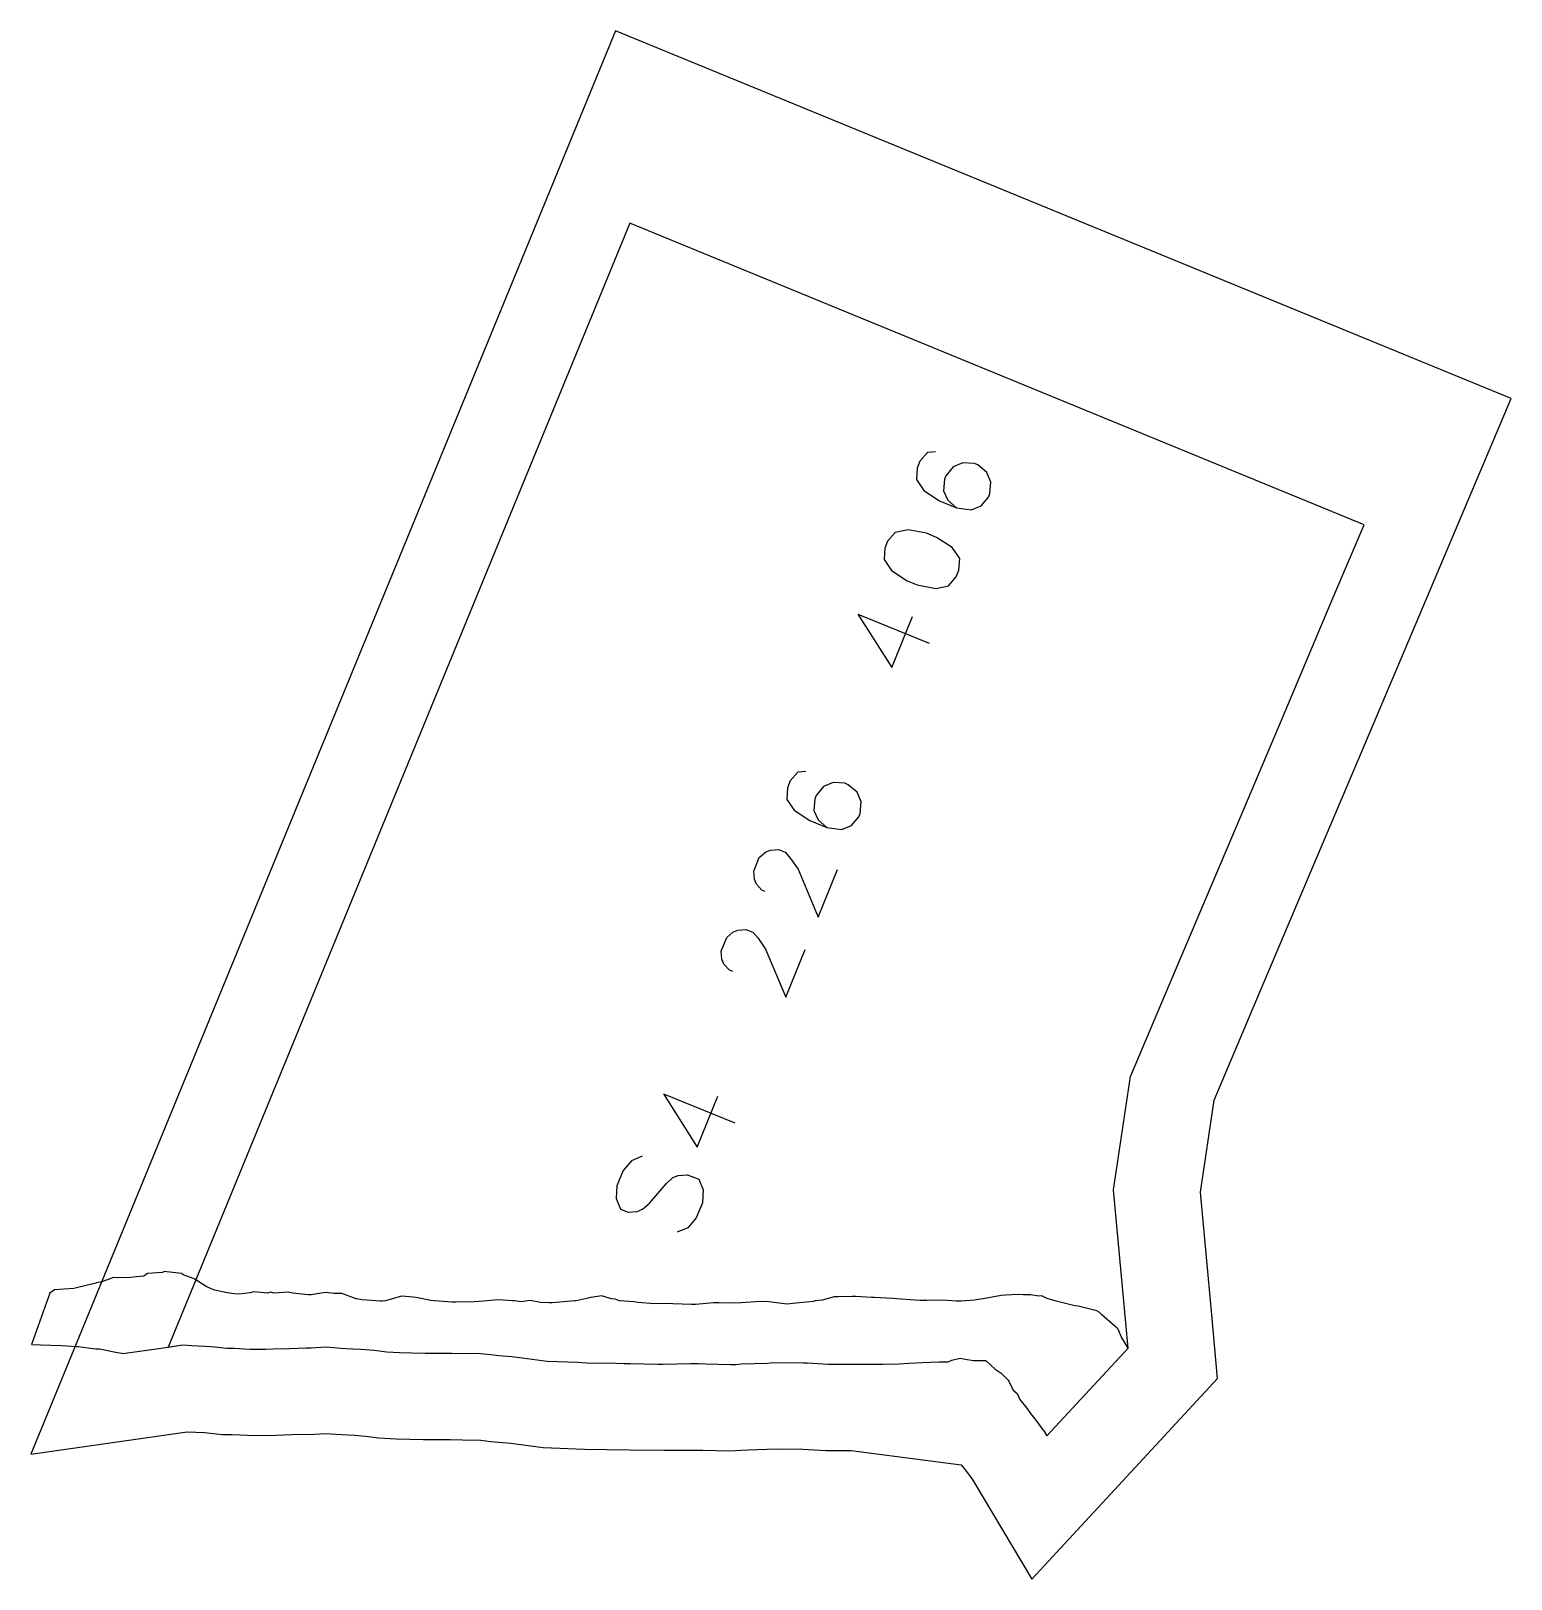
# Model space of a CAD drawing. Extents: x 477990 to 478162, y 6771687 to 6771866.
import ezdxf

# ---------------------------------------------------------------- set-up
doc = ezdxf.new("R2010")
doc.units = 0

msp = doc.modelspace()

# ---------------------------------------------------------------- linework, layer by layer
at = {"layer": 'CLUP_S4_226_406-405', "color": 4}
for p, q in [((478085.95, 6771798.577, 226), (478094.228, 6771795.22, 226)), ((478063.405, 6771742.974, 226), (478071.683, 6771739.617, 226))]:
    msp.add_line(p, q, dxfattribs=at)
at = {"layer": 'CLUP_S4_226_406-405', "color": 2}
msp.add_polyline3d([(478057.85, 6771866.214, 226), (477990.097, 6771701.212, 226), (478008.186, 6771703.805, 226), (478010.204, 6771703.718, 226), (478012.292, 6771703.476, 226), (478013.43, 6771703.482, 226), (478015.206, 6771703.397, 226), (478017.468, 6771703.384, 226), (478018.487, 6771703.425, 226), (478020.326, 6771703.47, 226), (478022.973, 6771703.538, 226), (478024.188, 6771703.611, 226), (478026.12, 6771703.472, 226), (478027.65, 6771703.4, 226), (478028.868, 6771703.299, 226), (478030.437, 6771703.113, 226), (478032.413, 6771702.986, 226), (478034.002, 6771702.954, 226), (478035.616, 6771702.915, 226), (478037.176, 6771702.898, 226), (478038.699, 6771702.908, 226), (478040.124, 6771702.86, 226), (478042.226, 6771702.813, 226), (478043.39, 6771702.674, 226), (478045.71, 6771702.461, 226), (478049.457, 6771701.992, 226), (478054.252, 6771701.802, 226), (478059.457, 6771701.71, 226), (478063.551, 6771701.655, 226), (478067.975, 6771701.676, 226), (478071.031, 6771701.607, 226), (478073.194, 6771701.694, 226), (478076.555, 6771701.823, 226), (478079.578, 6771701.797, 226), (478082.241, 6771701.644, 226), (478085.176, 6771701.641, 226), (478097.908, 6771699.975, 226), (478098.644, 6771699.057, 226), (478099.277, 6771698.199, 226), (478106.107, 6771686.727, 226), (478127.643, 6771709.974, 226), (478126.966, 6771717.349, 226), (478125.661, 6771731.572, 226), (478127.268, 6771742.246, 226), (478132.641, 6771754.953, 226), (478138.505, 6771768.821, 226), (478144.37, 6771782.689, 226), (478150.234, 6771796.557, 226), (478161.664, 6771823.586, 226)], close=True, dxfattribs=at)
at = {"layer": 'CLUP_S4_226_406-405', "color": 4}
for points in [[(478059.504, 6771843.915, 226), (478006.002, 6771713.618, 226), (478007.689, 6771713.863, 226), (478008.745, 6771713.79, 226), (478010.996, 6771713.693, 226), (478012.843, 6771713.479, 226), (478013.644, 6771713.483, 226), (478015.472, 6771713.395, 226), (478017.294, 6771713.385, 226), (478018.166, 6771713.421, 226), (478020.07, 6771713.466, 226), (478022, 6771713.519, 226), (478022.564, 6771713.531, 226), (478024.33, 6771713.637, 226), (478026, 6771713.489, 226), (478026.596, 6771713.461, 226), (478028.299, 6771713.381, 226), (478029.87, 6771713.25, 226), (478031.348, 6771713.075, 226), (478032.835, 6771712.979, 226), (478034.223, 6771712.952, 226), (478035.791, 6771712.913, 226), (478037.197, 6771712.898, 226), (478038.833, 6771712.909, 226), (478040.119, 6771712.866, 226), (478041.809, 6771712.924, 226), (478043.38, 6771712.747, 226), (478044.317, 6771712.635, 226), (478045.838, 6771712.533, 226), (478047.04, 6771712.372, 226), (478049.928, 6771711.983, 226), (478049.949, 6771711.981, 226), (478049.965, 6771711.98, 226), (478053.465, 6771711.856, 226), (478053.943, 6771711.821, 226), (478054.515, 6771711.799, 226), (478057.915, 6771711.751, 226), (478058.845, 6771711.718, 226), (478059.606, 6771711.709, 226), (478062.77, 6771711.655, 226), (478063.077, 6771711.648, 226), (478063.363, 6771711.654, 226), (478066.539, 6771711.711, 226), (478067.424, 6771711.716, 226), (478068.336, 6771711.67, 226), (478071.172, 6771711.606, 226), (478071.831, 6771711.602, 226), (478072.441, 6771711.677, 226), (478075.459, 6771711.763, 226), (478076.059, 6771711.826, 226), (478079.64, 6771711.807, 226), (478079.806, 6771711.798, 226), (478080.106, 6771711.784, 226), (478082.533, 6771711.644, 226), (478084.447, 6771711.642, 226), (478084.912, 6771711.646, 226), (478085.228, 6771711.641, 226), (478087.884, 6771711.655, 226), (478088.213, 6771711.658, 226), (478088.827, 6771711.648, 226), (478090.736, 6771711.688, 226), (478091.913, 6771711.768, 226), (478093.396, 6771711.842, 226), (478095.347, 6771711.906, 226), (478096.021, 6771711.914, 226), (478096.413, 6771711.923, 226), (478096.857, 6771712.096, 226), (478097.819, 6771712.333, 226), (478098.376, 6771712.238, 226), (478099.37, 6771712.074, 226), (478100.73, 6771712.071, 226), (478100.856, 6771711.974, 226), (478101.881, 6771711.079, 226), (478102.558, 6771710.577, 226), (478103.365, 6771709.792, 226), (478103.448, 6771709.686, 226), (478103.954, 6771708.634, 226), (478104.399, 6771708.227, 226), (478104.732, 6771707.557, 226), (478105.536, 6771706.547, 226), (478105.964, 6771705.913, 226), (478106.572, 6771705.156, 226), (478107.401, 6771704.032, 226), (478107.476, 6771703.975, 226), (478107.859, 6771703.333, 226), (478117.277, 6771713.499, 226), (478117.008, 6771716.435, 226), (478115.592, 6771731.864, 226), (478117.567, 6771744.981, 226), (478123.431, 6771758.848, 226), (478129.295, 6771772.716, 226), (478135.16, 6771786.584, 226), (478141.024, 6771800.452, 226), (478144.623, 6771808.963, 226)], [(478089.068, 6771806.267, 226), (478088.982, 6771804.925, 226), (478089.845, 6771803.657, 226), (478091.657, 6771802.463, 226), (478092.839, 6771801.984, 226), (478094.97, 6771801.579, 226), (478096.473, 6771801.887, 226), (478097.346, 6771802.91, 226), (478097.666, 6771803.699, 226), (478097.752, 6771805.041, 226), (478096.888, 6771806.31, 226), (478095.077, 6771807.503, 226), (478093.894, 6771807.982, 226), (478091.763, 6771808.387, 226), (478090.261, 6771808.078, 226), (478089.388, 6771807.055, 226)]]:
    msp.add_polyline3d(points, close=True, dxfattribs=at)
for points in [[(478094.967, 6771817.42, 226), (478094.019, 6771817.345, 226), (478093.145, 6771816.323, 226), (478092.826, 6771815.534, 226), (478092.74, 6771814.192, 226), (478093.603, 6771812.924, 226), (478095.414, 6771811.731, 226), (478097.385, 6771810.931, 226), (478099.122, 6771810.686, 226), (478100.231, 6771811.155, 226), (478101.104, 6771812.177, 226), (478101.264, 6771812.572, 226), (478101.35, 6771813.914, 226), (478100.881, 6771815.023, 226), (478099.858, 6771815.896, 226), (478099.463, 6771816.056, 226), (478098.121, 6771816.142, 226), (478097.013, 6771815.673, 226), (478096.139, 6771814.65, 226), (478095.979, 6771814.255, 226), (478095.894, 6771812.913, 226), (478096.363, 6771811.805, 226), (478097.385, 6771810.931, 226)], [(478085.95, 6771798.577, 226), (478089.87, 6771792.397, 226), (478092.268, 6771798.31, 226)], [(478079.937, 6771780.352, 226), (478078.988, 6771780.277, 226), (478078.115, 6771779.254, 226), (478077.795, 6771778.465, 226), (478077.71, 6771777.123, 226), (478078.573, 6771775.855, 226), (478080.384, 6771774.662, 226), (478082.355, 6771773.863, 226), (478084.092, 6771773.617, 226), (478085.2, 6771774.086, 226), (478086.074, 6771775.109, 226), (478086.234, 6771775.503, 226), (478086.319, 6771776.846, 226), (478085.851, 6771777.954, 226), (478084.828, 6771778.827, 226), (478084.433, 6771778.987, 226), (478083.091, 6771779.073, 226), (478081.982, 6771778.604, 226), (478081.109, 6771777.581, 226), (478080.949, 6771777.187, 226), (478080.863, 6771775.844, 226), (478081.332, 6771774.736, 226), (478082.355, 6771773.863, 226)], [(478075.21, 6771766.428, 226), (478074.815, 6771766.588, 226), (478074.187, 6771767.302, 226), (478073.952, 6771767.856, 226), (478073.878, 6771768.804, 226), (478074.518, 6771770.382, 226), (478075.231, 6771771.01, 226), (478075.786, 6771771.244, 226), (478076.733, 6771771.319, 226), (478077.522, 6771770.999, 226), (478078.151, 6771770.285, 226), (478079.014, 6771769.017, 226), (478081.357, 6771763.476, 226), (478083.595, 6771768.995, 226)], [(478071.452, 6771757.161, 226), (478071.057, 6771757.321, 226), (478070.43, 6771758.035, 226), (478070.195, 6771758.589, 226), (478070.121, 6771759.537, 226), (478070.76, 6771761.114, 226), (478071.473, 6771761.742, 226), (478072.028, 6771761.977, 226), (478072.976, 6771762.052, 226), (478073.764, 6771761.732, 226), (478074.393, 6771761.018, 226), (478075.256, 6771759.75, 226), (478077.6, 6771754.209, 226), (478079.837, 6771759.728, 226)], [(478063.405, 6771742.974, 226), (478067.325, 6771736.794, 226), (478069.723, 6771742.707, 226)], [(478060.929, 6771735.737, 226), (478059.698, 6771735.216, 226), (478058.727, 6771734.08, 226), (478058.016, 6771732.327, 226), (478057.922, 6771730.835, 226), (478058.443, 6771729.605, 226), (478059.318, 6771729.25, 226), (478060.373, 6771729.332, 226), (478060.987, 6771729.592, 226), (478061.781, 6771730.291, 226), (478063.723, 6771732.565, 226), (478064.516, 6771733.263, 226), (478065.132, 6771733.523, 226), (478066.185, 6771733.605, 226), (478067.499, 6771733.073, 226), (478068.02, 6771731.842, 226), (478067.926, 6771730.35, 226), (478067.215, 6771728.598, 226), (478066.244, 6771727.461, 226), (478065.013, 6771726.941, 226)]]:
    msp.add_polyline3d(points, dxfattribs=at)
at = {"layer": 'CLUP_S4_226_406-405', "color": 30}
msp.add_polyline3d([(478117.277, 6771713.499, 238), (478116.481, 6771714.848, 238), (478116.11, 6771715.679, 238), (478116.002, 6771715.825, 238), (478115.73, 6771716.041, 238), (478114.246, 6771717.344, 238), (478113.917, 6771717.67, 238), (478113.653, 6771717.818, 238), (478111.5, 6771718.363, 238), (478111.085, 6771718.418, 238), (478109.234, 6771718.875, 238), (478108.945, 6771718.946, 238), (478107.889, 6771719.254, 238), (478107.269, 6771719.569, 238), (478106.926, 6771719.532, 238), (478105.956, 6771719.661, 238), (478105.152, 6771719.669, 238), (478104.582, 6771719.717, 238), (478103.064, 6771719.63, 238), (478102.546, 6771719.613, 238), (478100.465, 6771719.207, 238), (478100.173, 6771719.182, 238), (478099.466, 6771719.053, 238), (478097.911, 6771718.949, 238), (478097.356, 6771718.955, 238), (478095.801, 6771719.043, 238), (478093.948, 6771719.009, 238), (478093.172, 6771719.016, 238), (478092.61, 6771719.073, 238), (478090.461, 6771719.208, 238), (478090.011, 6771719.26, 238), (478087.857, 6771719.357, 238), (478087.802, 6771719.362, 238), (478087.518, 6771719.365, 238), (478085.72, 6771719.503, 238), (478085.294, 6771719.489, 238), (478083.672, 6771719.432, 238), (478083.187, 6771719.432, 238), (478081.817, 6771719.078, 238), (478081.019, 6771718.985, 238), (478080.787, 6771718.915, 238), (478078.426, 6771718.679, 238), (478077.753, 6771718.609, 238), (478076.81, 6771718.707, 238), (478075.648, 6771718.872, 238), (478074.697, 6771718.894, 238), (478073.526, 6771718.816, 238), (478072.412, 6771718.762, 238), (478071.451, 6771718.726, 238), (478069.855, 6771718.744, 238), (478069.233, 6771718.755, 238), (478067.147, 6771718.57, 238), (478066.907, 6771718.553, 238), (478066.658, 6771718.541, 238), (478064.52, 6771718.621, 238), (478064.191, 6771718.662, 238), (478062.398, 6771718.637, 238), (478060.455, 6771718.783, 238), (478059.998, 6771718.877, 238), (478058.33, 6771718.985, 238), (478057.828, 6771719.195, 238), (478057.404, 6771719.227, 238), (478056.232, 6771719.581, 238), (478055.049, 6771719.365, 238), (478054.96, 6771719.359, 238), (478054.697, 6771719.28, 238), (478053.291, 6771718.996, 238), (478053.126, 6771718.97, 238), (478050.512, 6771718.751, 238), (478050.32, 6771718.735, 238), (478050.164, 6771718.759, 238), (478049.163, 6771718.774, 238), (478047.963, 6771719.033, 238), (478046.915, 6771718.885, 238), (478046.134, 6771718.978, 238), (478045.913, 6771718.975, 238), (478044.204, 6771719.087, 238), (478042.554, 6771718.955, 238), (478041.49, 6771718.87, 238), (478039.362, 6771718.823, 238), (478038.896, 6771718.825, 238), (478036.883, 6771718.99, 238), (478036.822, 6771718.992, 238), (478036.438, 6771719.032, 238), (478034.95, 6771719.336, 238), (478034.417, 6771719.404, 238), (478033.036, 6771719.536, 238), (478031.189, 6771718.997, 238), (478030.829, 6771718.956, 238), (478030.734, 6771718.942, 238), (478030.608, 6771718.941, 238), (478028.485, 6771719.111, 238), (478027.874, 6771719.201, 238), (478027.779, 6771719.209, 238), (478026.126, 6771719.822, 238), (478025.26, 6771719.844, 238), (478024.22, 6771719.958, 238), (478022.595, 6771719.68, 238), (478022.389, 6771719.684, 238), (478022.251, 6771719.671, 238), (478020.422, 6771719.872, 238), (478019.908, 6771720.006, 238), (478018.255, 6771719.868, 238), (478017.901, 6771720.003, 238), (478017.522, 6771719.89, 238), (478015.915, 6771720.035, 238), (478015.499, 6771719.895, 238), (478014.179, 6771719.754, 238), (478013.647, 6771719.793, 238), (478012.823, 6771719.923, 238), (478011.399, 6771720.224, 238), (478010.986, 6771720.36, 238), (478010.417, 6771720.654, 238), (478009.029, 6771721.548, 238), (478007.735, 6771722.016, 238), (478007.536, 6771722.138, 238), (478005.844, 6771722.361, 238), (478005.627, 6771722.381, 238), (478005.307, 6771722.261, 238), (478003.611, 6771722.151, 238), (478003.184, 6771721.855, 238), (478002.332, 6771721.753, 238), (478001.671, 6771721.698, 238), (478000.096, 6771721.66, 238), (477999.671, 6771721.671, 238), (477998.307, 6771721.186, 238), (477997.703, 6771721.065, 238), (477997.606, 6771721.04, 238), (477995.383, 6771720.501, 238), (477995.228, 6771720.451, 238), (477995.065, 6771720.422, 238), (477992.814, 6771720.269, 238), (477992.296, 6771719.857, 238), (477990.159, 6771713.938, 226), (477991.2, 6771713.873, 226), (477993.635, 6771713.791, 226), (477995.392, 6771713.694, 226), (477995.615, 6771713.687, 226), (477996.119, 6771713.618, 226), (477997.628, 6771713.434, 226), (477998.025, 6771713.424, 226), (478000.13, 6771712.985, 226), (478000.618, 6771712.9, 226), (478000.692, 6771712.891, 226), (478001.005, 6771712.922, 226), (478002.691, 6771713.143, 226), (478004.653, 6771713.436, 226), (478004.916, 6771713.461, 226), (478007.689, 6771713.863, 226), (478008.745, 6771713.79, 226), (478010.996, 6771713.693, 226), (478012.843, 6771713.479, 226), (478013.644, 6771713.483, 226), (478015.472, 6771713.395, 226), (478017.294, 6771713.385, 226), (478018.166, 6771713.421, 226), (478020.07, 6771713.466, 226), (478022, 6771713.519, 226), (478022.564, 6771713.531, 226), (478024.33, 6771713.637, 226), (478026, 6771713.489, 226), (478026.596, 6771713.461, 226), (478028.299, 6771713.381, 226), (478029.87, 6771713.25, 226), (478031.348, 6771713.075, 226), (478032.835, 6771712.979, 226), (478034.223, 6771712.952, 226), (478035.791, 6771712.913, 226), (478037.197, 6771712.898, 226), (478038.833, 6771712.909, 226), (478040.119, 6771712.866, 226), (478041.809, 6771712.924, 226), (478043.38, 6771712.747, 226), (478044.317, 6771712.635, 226), (478045.838, 6771712.533, 226), (478047.04, 6771712.372, 226), (478049.928, 6771711.983, 226), (478049.949, 6771711.981, 226), (478049.965, 6771711.98, 226), (478053.465, 6771711.856, 226), (478053.943, 6771711.821, 226), (478054.515, 6771711.799, 226), (478057.915, 6771711.751, 226), (478058.845, 6771711.718, 226), (478059.606, 6771711.709, 226), (478062.77, 6771711.655, 226), (478063.077, 6771711.648, 226), (478063.363, 6771711.654, 226), (478066.539, 6771711.711, 226), (478067.424, 6771711.716, 226), (478068.336, 6771711.67, 226), (478071.172, 6771711.606, 226), (478071.831, 6771711.602, 226), (478072.441, 6771711.677, 226), (478075.459, 6771711.763, 226), (478076.059, 6771711.826, 226), (478079.64, 6771711.807, 226), (478079.806, 6771711.798, 226), (478080.106, 6771711.784, 226), (478082.533, 6771711.644, 226), (478084.447, 6771711.642, 226), (478084.912, 6771711.646, 226), (478085.228, 6771711.641, 226), (478087.884, 6771711.655, 226), (478088.213, 6771711.658, 226), (478088.827, 6771711.648, 226), (478090.736, 6771711.688, 226), (478091.913, 6771711.768, 226), (478093.396, 6771711.842, 226), (478095.347, 6771711.906, 226), (478096.021, 6771711.914, 226), (478096.413, 6771711.923, 226), (478096.857, 6771712.096, 226), (478097.819, 6771712.333, 226), (478098.376, 6771712.238, 226), (478099.37, 6771712.074, 226), (478100.73, 6771712.071, 226), (478100.856, 6771711.974, 226), (478101.881, 6771711.079, 226), (478102.558, 6771710.577, 226), (478103.365, 6771709.792, 226), (478103.448, 6771709.686, 226), (478103.954, 6771708.634, 226), (478104.399, 6771708.227, 226), (478104.732, 6771707.557, 226), (478105.536, 6771706.547, 226), (478105.964, 6771705.913, 226), (478106.572, 6771705.156, 226), (478107.401, 6771704.032, 226), (478107.476, 6771703.975, 226), (478107.859, 6771703.333, 226)], close=True, dxfattribs=at)

doc.saveas('drawing.dxf')
